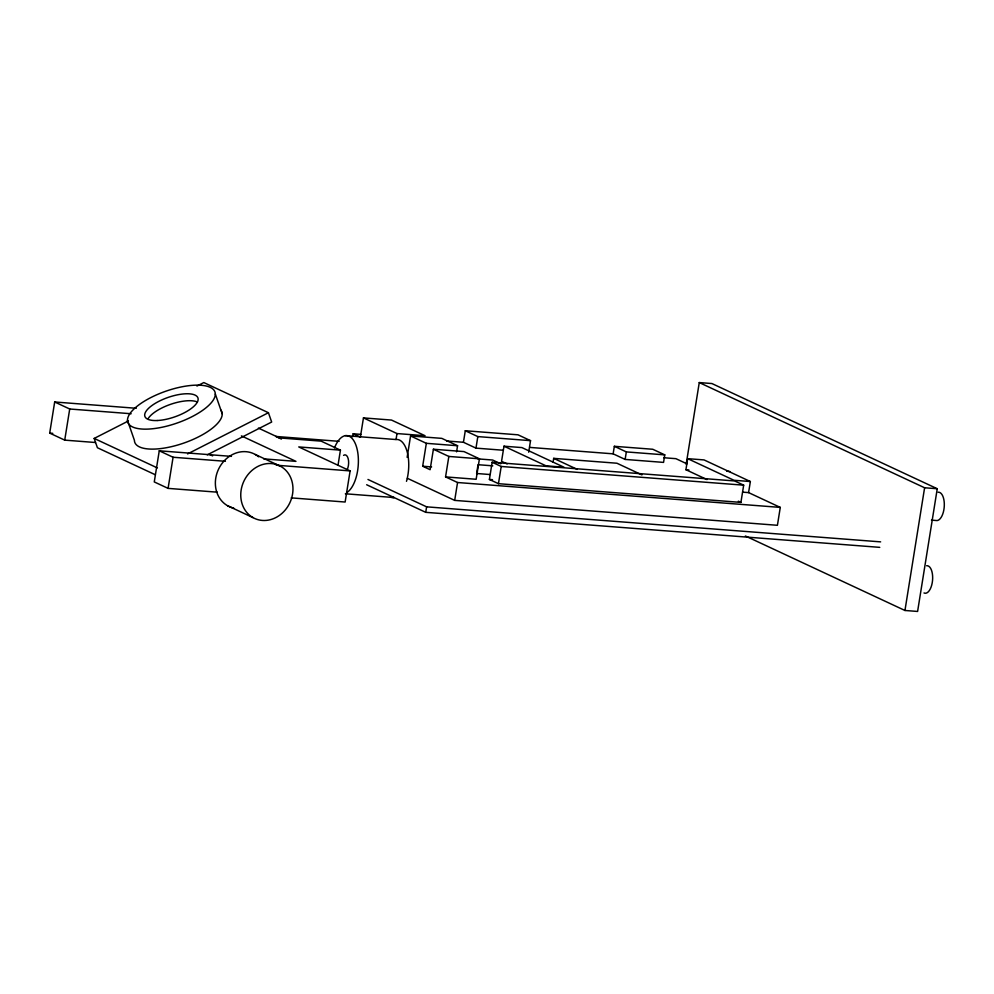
<?xml version="1.0" encoding="UTF-8"?>
<svg xmlns="http://www.w3.org/2000/svg" width="994" height="994" viewBox="0 0 994 994"><rect width="100%" height="100%" fill="white"/><g stroke="black" fill="none" stroke-linecap="round" stroke-linejoin="round"><path stroke-width="1.49" d="M95.449 442.504L64.722 440.131L49.7 433.111L54.682 401.986L136.277 408.286M64.722 440.131L69.717 409.006L54.682 401.986M231.44 456.37L159.264 450.804L154.269 481.928L168.085 488.377L217.351 492.179M168.085 488.377L173.08 457.252L159.264 450.804M338.059 464.968L340.433 450.145L321.137 441.137L279.451 437.919L258.403 428.091M352.684 436.764L353.168 433.782L360.822 434.366M340.433 450.145L298.747 446.927L350.112 470.907L345.129 502.032L291.242 497.87M363.456 417.902L396.991 433.558L425.047 435.72L391.512 420.064L363.456 417.902L360.375 437.136L353.168 433.782M396.047 439.485L396.991 433.558M407.142 457.339L410.572 435.956L441.796 438.366L457.563 445.734L456.581 451.835M433.396 449.238L448.841 456.445L445.56 476.909L476.151 479.27L479.431 458.806L463.987 451.587L433.396 449.238L430.116 469.702L422.674 466.223L426.339 443.324L410.572 435.956M879.752 547.359L425.73 512.332L426.6 506.841L367.966 479.468M503.076 450.22L475.977 448.132L463.44 442.28L465.291 430.75L518.011 434.813L530.535 440.653L528.684 452.195M742.63 492.142L748.581 492.602L780.278 507.4L777.42 525.292L454.693 500.392L457.551 482.512L445.56 476.909M475.977 448.132L477.816 436.59L465.291 430.75M489.408 479.456L492.154 462.247L734.628 480.947L743.674 485.171L740.915 502.392L498.454 483.68L489.408 479.456L492.49 479.692M503.983 446.194L546.041 465.838L563.971 467.217L521.9 447.586L503.983 446.194L501.56 461.315L507.176 463.925M498.454 483.68L501.212 466.472L492.154 462.247M553.074 462.123L553.683 458.358L616.926 463.229L641.938 474.908M613.136 453.836L614.342 446.306L652.772 449.263L664.762 454.867L663.557 462.396L625.127 459.427L613.136 453.836L530.013 447.424M625.127 459.427L626.332 451.91L614.342 446.306M686.158 464.372L699.267 382.566L711.903 383.547L937.255 488.737L917.599 611.447L904.95 610.478L745.388 535.99M706.97 479.555L685.922 469.727L687.686 458.656L704.05 459.924L750.358 481.531L748.581 492.602M904.95 610.478L924.606 487.768L699.267 382.566M155.014 474.623L97.412 447.735L94.181 438.429L128.437 420.959M196.949 386.045L203.807 382.553L268.43 412.721L271.66 422.028L207.261 454.854M187.58 453.923L268.43 412.721M477.816 436.59L530.535 440.653M69.717 409.006L131.146 413.74M626.332 451.91L664.762 454.867M446.592 440.988L463.44 442.28M663.731 457.737L675.895 458.669L687.003 463.863M345.452 435.633L395.811 439.522A29.149 13.618 -85.6 0 1 406.484 481.32M426.339 443.324L457.563 445.734M339.14 441.336L275.823 436.453L281.401 439.062M726.763 471.243L729.857 471.479M924.606 487.768L937.255 488.737M685.922 469.727L688.892 469.963M448.841 456.445L479.431 458.806M477.89 458.88L492.639 460.023L500.777 463.813M750.358 481.531L733.994 480.276L687.686 458.656M492.788 465.838L478.039 464.707L476.623 473.492L489.905 474.523M501.212 466.472L743.674 485.171M49.7 433.111L52.781 433.347M422.674 466.223L431.595 466.907M263.696 458.868L295.951 461.353L241.393 435.881M173.08 457.252L225.414 461.291M276.22 465.204L350.112 470.907M457.551 482.512L780.278 507.4M931.465 520.135L937.094 520.57A14.227 6.647 -85.6 0 0 944.3 505.648A14.227 6.647 -85.6 0 0 938.112 492.216M345.353 493.782L394.183 497.547A29.149 13.618 -85.6 0 1 390.654 497.075M426.6 506.841L880.634 541.867M738.331 501.175L740.915 502.392M553.683 458.358L577.29 469.379M407.366 478.3L454.693 500.392M366.649 484.749L425.73 512.332M255.359 454.519L280.768 466.397A29.149 25.397 -64.9 0 1 279.053 515.662A29.149 25.397 -64.9 0 1 240.772 493.931A29.149 25.397 -64.9 0 1 280.768 466.397M209.821 454.593L212.617 455.898M94.181 438.429L157.4 467.938M227.564 505.722L252.961 517.601M215.313 393.997A46.134 16.886 -19.2 0 1 149.771 428.998A46.134 16.886 -19.2 0 1 149.075 398.495A46.134 16.886 -19.2 0 1 215.313 393.997L222.246 413.939M127.468 420.338L134.401 440.292A46.134 16.886 -19.2 0 0 184.449 442.852A46.134 16.886 -19.2 0 0 220.643 409.839M148.23 418.486A28.093 10.288 -19.2 0 1 171.291 404.086A28.093 10.288 -19.2 0 1 197.446 402.036M334.481 447.934A29.149 13.618 -85.6 0 1 356.597 447.188A29.149 13.618 -85.6 0 1 347.403 492.154M343.576 455.351A8.884 4.15 -85.6 0 1 348.186 458.719A8.884 4.15 -85.6 0 1 347.254 469.491M233.752 508.096A29.149 25.397 -64.9 0 1 218.668 468.932A29.149 25.397 -64.9 0 1 258.651 456.805M926.644 565.723A13.817 6.449 -85.6 0 1 932.534 580.571A13.817 6.449 -85.6 0 1 923.998 592.958M157.164 420.524A28.093 10.288 -19.2 0 0 198.129 399.65A28.093 10.288 -19.2 0 0 158.878 401.327A28.093 10.288 -19.2 0 0 157.164 420.524"/></g></svg>
